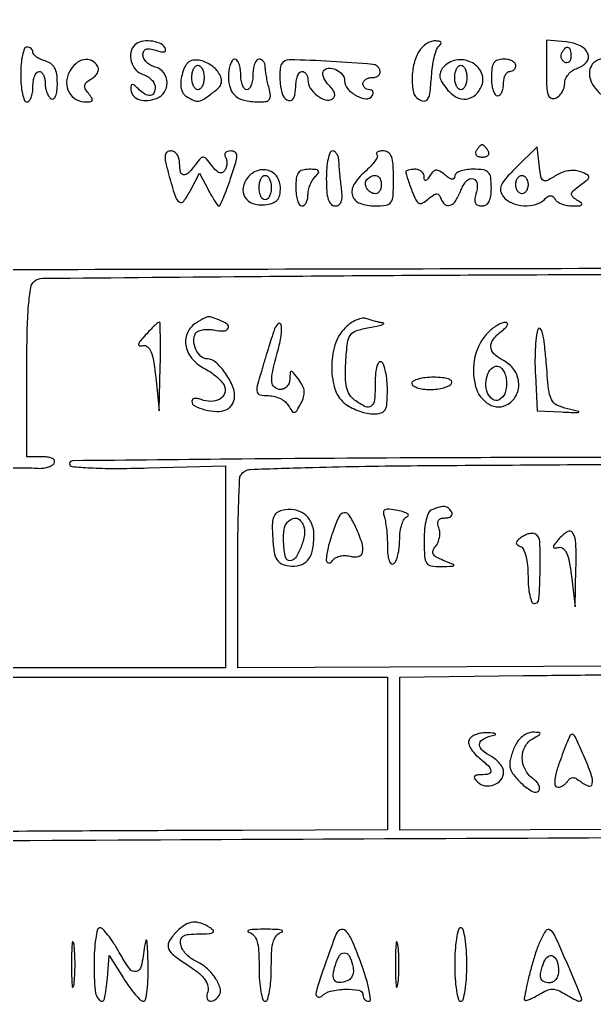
# Model space of a CAD drawing. Extents: x 24 to 1546, y 0 to 2379.
# Drawn here: x 1051.8 to 1145.8, y -0.5 to 160.5 of the extents above; entities that cross this region are included whole.
import ezdxf

# ---------------------------------------------------------------- set-up
doc = ezdxf.new("R2010")
doc.units = 0
doc.header["$MEASUREMENT"] = 0
doc.layers.get('0').update_dxf_attribs({"linetype": 'CONTINUOUS'})

msp = doc.modelspace()

# ---------------------------------------------------------------- linework, layer by layer
for points in [[(1488.995819, 179.007081, -0.000003), (1488.836526, 121.681109, -0.200949)], [(953.079046, 179.996479, 0.000796), (952.99829, 140.973165, 0.000068), (952.963993, 40.871798, 0.001935), (953.058624, 15.043519, 0.001732), (953.214922, 0.833445, 0.409984), (954.060509, 0, 0.379746), (954.54426, 0.429315, 0.013202), (954.79638, 3.141399, 0.015657), (954.930924, 6.985973, 0.005536), (954.890138, 12.496296, -0.003198), (954.831952, 17.314025, -0.005099), (954.850563, 21.433285, -0.001376), (954.912994, 25.007151, -0.206936), (955.079629, 25.372098, -0.184299), (956.104801, 25.769543, -0.000009), (1071.532232, 26.383709, -0.000448), (1178.254911, 26.854156, -0.00082), (1265.25, 27.017082, 0.000799)], [(330.47682, 18.883074, 0.000013), (445.994116, 18.943074, 0.000017), (561.276547, 19.009838, 0.139128)], [(1026.733611, 243.098293, 0.000018), (954.81255, 242.694459, 0.197444)], [(1330.894344, 119.924749, 0.000011), (1276.068902, 119.942781, 0.000456), (1215.434512, 119.906035, 0.000272), (1143.305827, 119.75727, -0.000298), (1052.847252, 119.575272, -0.001184), (997.347487, 119.628084, -0.00011), (955.578971, 119.775987, -0.321967), (954.740251, 120.383326, -0.079941), (954.240686, 123.448795, -0.000174), (954.162428, 170.751291, -0.00088), (954.181953, 213.782225, -0.012344), (954.598032, 229.245189), (955.256131, 241.990378), (1054.378065, 242.245189, -0.00011), (1310.655694, 242.847537, -0.001089)], [(1301.158415, 243.934612, -0.000047), (1205.149916, 243.724436, 0.000314)], [(1038.664404, 87.21202, -0.000144), (1052.988965, 87.20063, -0.020558), (1054.67487, 87.129453, 0.045392), (1055.553855, 87.135973, 0.048512), (1056.397153, 87.302609, 0.053885), (1057.085234, 87.593283, 0.128158), (1057.483887, 87.973928, 0.236199), (1057.520026, 88.375834, 0.178571), (1057.220872, 88.711711, 0.088097), (1056.542935, 88.931871, 0.03458), (1055.559017, 89), (1053, 89), (1053, 102.877555, -0.004945), (1053.064753, 109.424614, -0.016057), (1053.289953, 113.760532, -0.018137), (1053.645313, 116.70086, -0.191133), (1054.25, 117.722899, -0.163865), (1055.561118, 118.177836, -0.000126), (1091.398772, 118.496432, -0.001228), (1134.639832, 118.763676, -0.000512), (1192.992564, 118.921241, 0.000373), (1245.748798, 119.049044, 0.000618)], [(1255.051563, 89.142944, -0.000659), (1216.127905, 88.996366, -0.000461), (1172.25, 88.929367, 0.000582), (1122.683052, 88.841677, 0.001658), (1088.173629, 88.626054, 0.000158), (1060.491723, 88.352561, 0.411231), (1060, 87.855799, 0.387347), (1060.403378, 87.413229, 0.009814), (1063.339034, 87.198648, 0.014044), (1067.316627, 87.09819, 0.00566), (1072.75, 87.175109), (1085.5, 87.5), (1085.5, 71), (1085.5, 54.5), (1020, 54.5)]]:
    msp.add_lwpolyline(points, format="xyb")
for points in [[(1070.666667, 156.333333, 0.151028), (1070.031652, 155.130106, 0.114239), (1070.094234, 153.6293, 0.111457), (1070.815988, 152.279936, 0.13845), (1072, 151.5, -0.06077), (1072.764714, 151.150468, -0.063046), (1073.4125, 150.63086, -0.069989), (1073.851427, 150.027698, -0.122947), (1074, 149.432612, -0.10961), (1073.784212, 148.460092, -0.269026), (1073.204812, 148.056437, -0.169456), (1072.313336, 148.286764, -0.049249), (1071.2, 149.2, 0.022804), (1070.623203, 149.726454, 0.162677), (1070.275862, 149.861842, 0.342479), (1070.069274, 149.717215, 0.075167), (1070, 149.259017, 0.145127), (1070.316026, 148.193153, 0.14639), (1071.161109, 147.476133, 0.113391), (1072.455002, 147.231226, 0.067246), (1074.008949, 147.50284, 0.157918), (1075.427298, 148.516658, 0.161042), (1075.967922, 150.161123, 0.165306), (1075.417304, 151.771969, 0.166), (1074, 152.710251, -0.063839), (1073.235389, 153.018561, -0.067102), (1072.5875, 153.505788, -0.074686), (1072.149638, 154.09033, -0.124083), (1072, 154.684019, -0.107692), (1072.133355, 155.295987, -0.200495), (1072.499992, 155.634772, -0.128701), (1073.141339, 155.695366, -0.0364), (1074.125229, 155.460254, 0.021768), (1075.055035, 155.209117, 0.128686), (1075.554692, 155.226959, 0.359143), (1075.712143, 155.462349, 0.113869), (1075.566212, 155.892866, 0.161947), (1074.699836, 156.616872, 0.071459), (1073.229817, 156.964689, 0.07084), (1071.703763, 156.885593, 0.149134)], [(1117.035184, 155.065741, 0.070234), (1116.283368, 153.013526, 0.053813), (1116.036497, 150.634536, 0.057197), (1116.285439, 148.541635, 0.198695), (1117.066531, 147.458881, 0.123641), (1118.005291, 147.160714, 0.294777), (1118.615592, 147.503541, 0.094433), (1118.983594, 148.704391, 0.010524), (1119.236427, 151.569761, -0.022199), (1119.410699, 153.128321, -0.027201), (1119.716326, 154.561307, -0.027444), (1120.096096, 155.709635, -0.141662), (1120.5, 156.234687, 0.108244), (1120.751474, 156.520531, 0.327857), (1120.720355, 156.762783, 0.163343), (1120.39945, 156.932135, 0.038226), (1119.785184, 156.984687, 0.096904), (1119.052647, 156.84815, 0.058007), (1118.27001, 156.427313, 0.055039), (1117.558591, 155.804341, 0.062637)], [(1138, 152.094743, 0.01066), (1138.056183, 149.459706, 0.070629), (1138.295926, 148.169055, 0.213428), (1138.772644, 147.652417, 0.195283), (1139.5, 147.638374, 0.095047), (1140.073497, 147.994686, 0.066842), (1140.559375, 148.581171, 0.064592), (1140.887884, 149.298671, 0.075231), (1141, 150.039601, -0.102099), (1141.154079, 150.786289, -0.071553), (1141.604206, 151.520715, -0.068122), (1142.27069, 152.131788, -0.074811), (1143.05687, 152.51805, 0.142111), (1144.572835, 153.532332, 0.281774), (1144.780422, 154.91055, 0.186912), (1143.539397, 156.192015, 0.084074), (1141.241811, 156.813358), (1138, 157.126717)], [(1052, 151.5, 0.020945), (1052.072283, 149.775243, 0.033738), (1052.29375, 148.321875, 0.036969), (1052.611488, 147.267028, 0.31052), (1053, 147, 0.226478), (1053.382936, 147.182831, 0.074992), (1053.70625, 147.734375, 0.057076), (1053.926884, 148.542644, 0.038131), (1054, 149.5, -0.038131), (1054.073116, 150.457356, -0.057076), (1054.29375, 151.265625, -0.074992), (1054.617064, 151.817169, -0.226478), (1055, 152, -0.186414), (1055.381787, 151.852535, -0.089706), (1055.70625, 151.429836, -0.069539), (1055.926216, 150.801778, -0.049547), (1056, 150.059017, 0.046881), (1056.074077, 149.270704, 0.046318), (1056.29375, 148.50665, 0.050262), (1056.616444, 147.876024, 0.111412), (1057, 147.5, 0.305388), (1057.392915, 147.515414, 0.14169), (1057.719711, 147.938845, 0.067163), (1057.933993, 148.808207, 0.026892), (1058, 150.034603, 0.034913), (1057.893754, 151.554318, 0.089922), (1057.549928, 152.59548, 0.117599), (1056.931654, 153.282969, 0.087335), (1056, 153.710251, -0.038887), (1055.234516, 153.975456, -0.050447), (1054.5875, 154.339118, -0.059916), (1054.141258, 154.740524, -0.181596), (1054, 155.116631, 0.11244), (1053.923249, 155.453613, 0.100175), (1053.70625, 155.74051, 0.094306), (1053.381835, 155.932993, 0.087079), (1053, 156, 0.31052), (1052.611488, 155.732972, 0.036969), (1052.29375, 154.678125, 0.033738), (1052.072283, 153.224757, 0.020945)], [(1142, 154.440983, -0.067432), (1141.925389, 153.890269, -0.140899), (1141.701458, 153.524436, -0.190788), (1141.36964, 153.397824, -0.136093), (1140.983688, 153.510081, -0.090427), (1140.639411, 153.820631, -0.095498), (1140.434921, 154.22714, -0.099685), (1140.401101, 154.665803, -0.108373), (1140.542705, 155.069098, -0.050477), (1141.13314, 155.838655, -0.315493), (1141.592818, 155.933879, -0.25701), (1141.914842, 155.519563, -0.039415)], [(1059.96579, 151.936078, 0.116802), (1059.511709, 150.221192, 0.135592), (1059.917115, 148.587521, 0.139529), (1061.089825, 147.425673, 0.126538), (1062.744889, 147, 0.043243), (1063.456955, 147.061699, 0.302437), (1063.697282, 147.29023, 0.208406), (1063.622964, 147.681382, 0.023513), (1063.066993, 148.419278, -0.04973), (1062.556852, 149.175703, -0.179201), (1062.477395, 149.742292, -0.169439), (1062.785821, 150.24422, -0.043502), (1063.584947, 150.787601, 0.066986), (1064.180914, 151.23502, 0.086825), (1064.577187, 151.790294, 0.10442), (1064.716545, 152.363409, 0.147051), (1064.581381, 152.868323, 0.144262), (1063.584745, 153.761443, 0.162258), (1062.311741, 153.918063, 0.133608), (1061.009443, 153.26481, 0.087426)], [(1078.399999, 151.457585, 0.037858), (1078.188334, 150.226175, 0.073437), (1078.24018, 149.23132, 0.094378), (1078.55282, 148.463932, 0.108212), (1079.114653, 147.907979, 0.032971), (1080.313761, 147.255027, 0.14622), (1081.099843, 147.142378, 0.110268), (1081.936909, 147.464826, 0.014981), (1083.477917, 148.558703, 0.037801), (1084.420543, 149.390179, 0.125737), (1084.829367, 150.100509, 0.148607), (1084.812204, 150.847398, 0.06054), (1084.37579, 151.7769, 0.067171), (1083.807571, 152.459736, 0.043645), (1082.992453, 153.086347, 0.043329), (1082.071246, 153.567751, 0.061819), (1081.183218, 153.814919, 0.073617), (1080.143279, 153.815974, 0.140102), (1079.387089, 153.47433, 0.115098), (1078.83142, 152.726245, 0.040967)], [(1082, 151, -0.048028), (1081.926307, 150.234582, -0.068025), (1081.70625, 149.5875, -0.088204), (1081.381882, 149.151477, -0.191087), (1081, 149, -0.191087), (1080.618118, 149.151477, -0.088204), (1080.29375, 149.5875, -0.068025), (1080.073693, 150.234582, -0.048028), (1080, 151, -0.048028), (1080.073693, 151.765418, -0.068025), (1080.29375, 152.4125, -0.088204), (1080.618118, 152.848523, -0.191087), (1081, 153, -0.191087), (1081.381882, 152.848523, -0.088204), (1081.70625, 152.4125, -0.068025), (1081.926307, 151.765418, -0.048028)], [(1086, 151.106989, 0.07949), (1086.303734, 149.208554, 0.147266), (1087.189821, 147.940013, 0.121851), (1088.767504, 147.223822, 0.045939), (1091.198419, 147, 0.05195), (1092.200678, 147.104417, 0.201783), (1092.702941, 147.452353, 0.172427), (1092.85078, 148.09755, 0.036414), (1092.630286, 149.25, -0.011611), (1092.398443, 150.203105, -0.010252), (1092.200423, 151.20625, -0.010353), (1092.059225, 152.11775, -0.030524), (1092.013655, 152.75, 0.078351), (1091.933011, 153.22751, 0.089659), (1091.710261, 153.632812, 0.09957), (1091.382463, 153.903876, 0.12374), (1091, 154, 0.226478), (1090.617064, 153.817169, 0.074992), (1090.29375, 153.265625, 0.057076), (1090.073116, 152.457356, 0.038131), (1090, 151.5, -0.038131), (1089.926884, 150.542644, -0.057076), (1089.70625, 149.734375, -0.074992), (1089.382936, 149.182831, -0.226478), (1089, 149, -0.226478), (1088.617064, 149.182831, -0.074992), (1088.29375, 149.734375, -0.057076), (1088.073116, 150.542644, -0.038131), (1088, 151.5, 0.038131), (1087.926884, 152.457356, 0.057076), (1087.70625, 153.265625, 0.074992), (1087.382936, 153.817169, 0.226478), (1087, 154, 0.249384), (1086.616035, 153.79579, 0.065191), (1086.29375, 153.150178, 0.050432), (1086.072828, 152.215182, 0.032824)], [(1094.618049, 153.14117, 0.099176), (1094.487821, 152.748667, 0.017457), (1094.419389, 151.970744, 0.018315), (1094.404296, 151.039391, 0.01556), (1094.454966, 150.057109, 0.069098), (1094.897271, 148.085043, 0.246217), (1095.831581, 147.249997, 0.381016), (1096.685923, 147.696455, 0.090542), (1097, 149.416667, -0.036866), (1097.073046, 150.406008, -0.055541), (1097.29375, 151.241146, -0.072835), (1097.616857, 151.812401, -0.231675), (1098, 152, -0.136626), (1098.381339, 151.893816, -0.100269), (1098.70625, 151.595343, -0.086403), (1098.924963, 151.148899, -0.070908), (1099, 150.622445, 0.141013), (1099.384152, 149.287411, 0.085145), (1100.490187, 148.052092, 0.092906), (1101.848546, 147.335565, 0.216724), (1102.963866, 147.477668, 0.145745), (1103.304883, 147.860442, 0.163918), (1103.360463, 148.348588, 0.104261), (1103.094055, 148.946198, 0.039591), (1102.49848, 149.644378, -0.044038), (1101.958013, 150.289466, -0.055598), (1101.586178, 150.9729, -0.06641), (1101.425192, 151.591561, -0.170504), (1101.522834, 152.036946, -0.242048), (1102.344432, 152.531964, -0.125815), (1103.552283, 152.308404, -0.110955), (1104.613585, 151.494307, -0.175636), (1105, 150.428195, 0.187375), (1105.494903, 149.153936, 0.083807), (1106.935832, 148.029456, 0.095035), (1108.526061, 147.527168, 0.291256), (1109.498329, 147.997296, 0.082305), (1109.655525, 148.380443, 0.160874), (1109.624909, 148.705456, 0.182511), (1109.413784, 148.921456, 0.109374), (1109.059017, 149, -0.093332), (1108.654762, 149.076123, -0.09642), (1108.311086, 149.29375, -0.099167), (1108.081062, 149.618444, -0.105053), (1108, 150, -0.155847), (1108.121837, 150.381393, -0.097575), (1108.465104, 150.70625, -0.079792), (1108.977885, 150.925514, -0.061282), (1109.583333, 151, 0.080511), (1110.157171, 151.093004, 0.122907), (1110.580847, 151.362146, 0.143924), (1110.787025, 151.763665, 0.128259), (1110.755721, 152.232838, 0.298772), (1109.603772, 153.142452, 0.007875), (1102.788128, 153.633869, 0.008112), (1095.972323, 153.906672, 0.275819)], [(1121.107381, 152.629387, 0.085102), (1120.658158, 151.850104, 0.133267), (1120.590443, 151.083993, 0.09603), (1120.927149, 150.211457, 0.030234), (1121.743693, 149.068198, 0.099298), (1123.260486, 147.810738, 0.152519), (1124.922345, 147.488481, 0.161291), (1126.406237, 148.170815, 0.11388), (1127.439934, 149.704067, 0.208733), (1127.341459, 151.883729, 0.172003), (1125.661654, 153.523763, 0.154708), (1123.17261, 153.838456, 0.175997)], [(1125, 151, -0.048028), (1124.926307, 150.234582, -0.068025), (1124.70625, 149.5875, -0.088204), (1124.381882, 149.151477, -0.191087), (1124, 149, -0.191087), (1123.618118, 149.151477, -0.088204), (1123.29375, 149.5875, -0.068025), (1123.073693, 150.234582, -0.048028), (1123, 151, -0.048028), (1123.073693, 151.765418, -0.068025), (1123.29375, 152.4125, -0.088204), (1123.618118, 152.848523, -0.191087), (1124, 153, -0.191087), (1124.381882, 152.848523, -0.088204), (1124.70625, 152.4125, -0.068025), (1124.926307, 151.765418, -0.048028)], [(1129, 151, 0.031626), (1129.072766, 149.850749, 0.048861), (1129.29375, 148.88125, 0.06271), (1129.615738, 148.209557, 0.254951), (1130, 148, 0.191087), (1130.381882, 148.151477, 0.088204), (1130.70625, 148.5875, 0.068025), (1130.926307, 149.234582, 0.048028), (1131, 150, -0.048028), (1131.073693, 150.765418, -0.068025), (1131.29375, 151.4125, -0.088204), (1131.618118, 151.848523, -0.191087), (1132, 152, 0.099038), (1132.381638, 152.076342, 0.097945), (1132.70625, 152.29375, 0.097945), (1132.923658, 152.618362, 0.099038), (1133, 153, 0.191087), (1132.848523, 153.381882, 0.088204), (1132.4125, 153.70625, 0.068025), (1131.765418, 153.926307, 0.048028), (1131, 154, 0.081208), (1130.024683, 153.840542, 0.166173), (1129.416667, 153.375, 0.116834), (1129.092253, 152.500917, 0.030703)], [(1145.712576, 153.379243, 0.129968), (1145.132295, 152.381812, 0.111678), (1145.076347, 151.166154, 0.091772), (1145.571322, 149.84904, 0.060798), (1146.569446, 148.573411, 0.156327), (1148.285857, 147.690155, 0.163291), (1150.161971, 147.990254, 0.159964), (1151.503927, 149.370822, 0.149956), (1151.810684, 151.317661, 0.183726), (1151.025474, 152.738683, 0.094424), (1149.228885, 153.753777, 0.094643), (1147.188679, 154.035634, 0.185576)], [(1076.187647, 135.25, 0.008761), (1077.244326, 131.639186, 0.156579), (1077.931619, 130.66177, 0.418671), (1078.672125, 130.770424, 0.037389), (1079.774248, 132.538659), (1081.253992, 135.362852), (1082.658933, 132.681426, 0.01023), (1083.22443, 131.653841, 0.015559), (1083.761053, 130.787669, 0.010152), (1084.235228, 130.103532, 0.24059), (1084.437935, 130, 0.295519), (1084.630544, 130.124732, 0.005132), (1085.152524, 131.321875, 0.011154), (1085.73054, 132.77496, 0.006973), (1086.3453, 134.5, 0.007242), (1087.19405, 137.114381, 0.073043), (1087.368834, 138.243321, 0.250094), (1087.086704, 138.782135, 0.150702), (1086.380285, 139, 0.069404), (1085.852341, 138.926362, 0.143934), (1085.503645, 138.70625, 0.190102), (1085.385966, 138.379916, 0.131741), (1085.5, 138, -0.089931), (1085.683722, 137.532153, -0.059647), (1085.727436, 136.9555, -0.057772), (1085.632529, 136.363278, -0.069927), (1085.406374, 135.84851, -0.133873), (1084.998355, 135.467593, -0.209174), (1084.526487, 135.433326, -0.116574), (1083.966202, 135.794039, -0.032239), (1083.285528, 136.59851, 0.017533), (1082.386491, 137.726697, 0.204533), (1081.892386, 137.971127, 0.228839), (1081.406337, 137.769036, 0.022128), (1080.577928, 136.75, -0.030634), (1079.422561, 135.377124, -0.230624), (1078.649437, 135.089073, -0.330615), (1078.143559, 135.546623, -0.049268), (1078, 137, 0.069247), (1077.893624, 137.764407, 0.085371), (1077.583053, 138.4125, 0.099989), (1077.121876, 138.845831, 0.139638), (1076.580607, 139, 0.157958), (1075.938866, 138.792076, 0.213073), (1075.637144, 138.270293, 0.08064), (1075.69534, 137.24178, 0.01243)], [(1102, 134.5, 0.017231), (1102.073072, 132.380305, 0.059853), (1102.329543, 131.035735, 0.114261), (1102.778526, 130.279154, 0.20471), (1103.43178, 130, 0.147296), (1104.038237, 130.182619, 0.154999), (1104.428398, 130.66681, 0.093799), (1104.584456, 131.506905, 0.031965), (1104.50068, 132.75, -0.004937), (1104.356682, 133.931059, -0.003948), (1104.224157, 135.20625, -0.003991), (1104.120249, 136.388343, -0.010086), (1104.0689, 137.25, 0.054905), (1103.968379, 137.919407, 0.07252), (1103.726489, 138.485938, 0.090111), (1103.386975, 138.866803, 0.167285), (1103, 139, 0.31052), (1102.611488, 138.732972, 0.036969), (1102.29375, 137.678125, 0.033738), (1102.072283, 136.224757, 0.020945)], [(1110.269521, 138.397145, -0.313374), (1110.33711, 138.021533, -0.046037), (1109.930466, 137.313508, -0.0384), (1109.223158, 136.456697, -0.023395), (1108.268729, 135.554728, 0.076095), (1106.51883, 133.512796, 0.216702), (1106.282048, 131.699277, 0.235758), (1107.482171, 130.436678, 0.087145), (1109.968615, 130, 0.035195), (1111.795078, 130.128724, 0.212426), (1112.58159, 130.621118, 0.136917), (1112.931421, 131.674391, 0.012133), (1113, 134.5, 0.015527), (1112.928818, 136.791588, 0.073281), (1112.657407, 138.075, 0.152547), (1112.139371, 138.745987, 0.15384), (1111.333333, 139, 0.034505), (1110.733584, 138.958562, 0.094682), (1110.333339, 138.822911, 0.229196), (1110.19558, 138.623532, 0.239267)], [(1126.5, 139, 0.146489), (1126.397987, 138.620597, 0.191582), (1126.538811, 138.29375, 0.134005), (1126.925364, 138.072951, 0.063222), (1127.5, 138, 0.063222), (1128.074636, 138.072951, 0.134005), (1128.461189, 138.29375, 0.191582), (1128.602013, 138.620597, 0.146489), (1128.5, 139, 0.025622), (1128.235369, 139.382847, 0.032351), (1127.951311, 139.70625, 0.033983), (1127.686704, 139.937141, 0.163822), (1127.5, 140, 0.163822), (1127.313296, 139.937141, 0.033983), (1127.048689, 139.70625, 0.032351), (1126.764631, 139.382847, 0.025622)], [(1133.117217, 136.346867, 0.014246), (1131.343243, 134.502623, 0.080903), (1130.603734, 133.364066, 0.164015), (1130.521526, 132.44742, 0.114758), (1130.989662, 131.512457, 0.122616), (1132.373019, 130.495205, 0.081839), (1134.29824, 130.051056, 0.082687), (1136.2441, 130.249396, 0.130438), (1137.687132, 131.087132, -0.047458), (1138.231562, 131.536977, -0.150038), (1138.678773, 131.674265, -0.181024), (1139.072821, 131.526767, -0.075363), (1139.446149, 131.087132, 0.115248), (1139.860209, 130.67113, 0.050047), (1140.564269, 130.323843, 0.045908), (1141.421071, 130.08996, 0.045461), (1142.309017, 130.015313, 0.011357), (1143.468024, 130.049748, 0.226621), (1143.771001, 130.214529, 0.406798), (1143.733713, 130.468545, 0.02215), (1143.004871, 130.975828, -0.050144), (1142.278779, 131.543968, -0.258255), (1142.132671, 132.014348, -0.164708), (1142.440712, 132.539149, -0.019793), (1143.504871, 133.389095, 0.009825), (1144.762348, 134.353027, 0.214686), (1144.969178, 134.756019, 0.304066), (1144.767753, 135.092703, 0.017929), (1143.617534, 135.586401, 0.07346), (1142.760813, 135.780616, 0.047655), (1141.743441, 135.761317, 0.047029), (1140.729437, 135.547105, 0.064104), (1139.881103, 135.157821, -0.018143), (1138.195672, 134.188405, -0.251578), (1137.516385, 134.193325, -0.22882), (1137.105576, 134.767872, -0.015184), (1136.813358, 136.83441), (1136.5, 139.66882)], [(1089.145241, 134.675005, 0.129649), (1088.381602, 133.031078, 0.183206), (1088.676252, 131.459965, 0.172178), (1089.96644, 130.41236, 0.114608), (1091.877747, 130.195905, 0.045628), (1093.180234, 130.468953, 0.131007), (1093.957365, 130.954409, 0.137002), (1094.369693, 131.747209, 0.051867), (1094.5, 133, 0.151336), (1093.958292, 134.748766, 0.168274), (1092.541895, 135.795842, 0.160369), (1090.725429, 135.768838, 0.137145)], [(1097, 133, 0.031626), (1097.072766, 131.850749, 0.048861), (1097.29375, 130.88125, 0.06271), (1097.615738, 130.209557, 0.254951), (1098, 130, 0.17482), (1098.381591, 130.137625, 0.093122), (1098.70625, 130.52875, 0.073362), (1098.925973, 131.111367, 0.053595), (1099, 131.8, -0.056383), (1099.08791, 132.577103, -0.038823), (1099.3525, 133.42375, -0.039117), (1099.740359, 134.209158, -0.062206), (1100.2, 134.8, 0.043912), (1100.706356, 135.404066, 0.338229), (1100.691667, 135.75, 0.201593), (1100.294205, 135.956017, 0.02009), (1099.2, 136, 0.064838), (1098.08735, 135.855107, 0.171414), (1097.433333, 135.409091, 0.12863), (1097.094032, 134.551868, 0.030269)], [(1115, 135.5651, 0.07447), (1115.042515, 135.281233, 0.004679), (1115.298618, 134.472526, 0.006814), (1115.627182, 133.512276, 0.005004), (1116.016573, 132.456409, 0.019723), (1116.645458, 130.980333, 0.169041), (1117.141401, 130.476107, 0.247972), (1117.734216, 130.492339, 0.044164), (1118.679194, 131.14131, -0.024207), (1119.535189, 131.780832, -0.136005), (1120.071774, 131.960375, -0.242442), (1120.452821, 131.788762, -0.087035), (1120.745955, 131.25, 0.129745), (1121.396579, 130.26278, 0.284955), (1122.252382, 130.111603, 0.158548), (1123.193297, 130.895844, 0.049582), (1124.022878, 132.560174, -0.086839), (1124.937018, 134.097143, -0.287045), (1126.012892, 134.432227, -0.322714), (1126.68098, 133.62167, -0.093357), (1126.47329, 131.915843, 0.046956), (1126.284173, 131.043503, 0.147015), (1126.385959, 130.458592, 0.191024), (1126.767014, 130.118221, 0.088118), (1127.432612, 130, 0.139201), (1128.124095, 130.196315, 0.134831), (1128.619384, 130.728503, 0.087591), (1128.910661, 131.648185, 0.033008), (1129, 133, 0.030723), (1128.896154, 134.688463, 0.167168), (1128.5, 135.5, 0.167168), (1127.688463, 135.896154, 0.030723), (1126, 136, 0.0356), (1124.851003, 135.918088, 0.053973), (1123.88125, 135.670282, 0.070564), (1123.216151, 135.307871, 0.237042), (1123, 134.877555, -0.144509), (1122.88596, 134.491218, -0.285932), (1122.607572, 134.36025, -0.118501), (1122.130425, 134.53614, -0.025918), (1121.423785, 135.063253, 0.03121), (1120.551664, 135.699562, 0.156052), (1119.973918, 135.852214, 0.190605), (1119.481966, 135.627794, 0.050531), (1118.939097, 134.935698, -0.018981), (1118.510293, 134.311768, -0.185158), (1118.244639, 134.14353, -0.409353), (1118.071621, 134.256568, -0.05073), (1118.015313, 134.75, 0.118755), (1117.894248, 135.226808, 0.099323), (1117.563873, 135.632812, 0.09112), (1117.07407, 135.905509, 0.081749), (1116.5, 136, 0.027432), (1115.925249, 135.968443, 0.043151), (1115.440625, 135.872248, 0.053281), (1115.100017, 135.732773, 0.275595)], [(1093, 133, -0.048028), (1092.926307, 132.234582, -0.068025), (1092.70625, 131.5875, -0.088204), (1092.381882, 131.151477, -0.191087), (1092, 131, -0.191087), (1091.618118, 131.151477, -0.088204), (1091.29375, 131.5875, -0.068025), (1091.073693, 132.234582, -0.048028), (1091, 133, -0.048028), (1091.073693, 133.765418, -0.068025), (1091.29375, 134.4125, -0.088204), (1091.618118, 134.848523, -0.191087), (1092, 135, -0.191087), (1092.381882, 134.848523, -0.088204), (1092.70625, 134.4125, -0.068025), (1092.926307, 133.765418, -0.048028)], [(1111, 133.5, -0.06085), (1110.929934, 132.926402, -0.079459), (1110.723586, 132.440625, -0.097386), (1110.417907, 132.1154, -0.156819), (1110.059017, 132, -0.139398), (1109.230079, 132.235684, -0.123736), (1108.603969, 132.880661, -0.139481), (1108.401415, 133.683432, -0.191124), (1108.693853, 134.36052, -0.094876), (1109.508765, 134.913511, -0.1934), (1110.269246, 134.932483, -0.202875), (1110.806289, 134.424643, -0.103624)], [(1135, 133.5, -0.064853), (1134.925306, 132.926543, -0.082425), (1134.70625, 132.440625, -0.098894), (1134.381354, 132.115568, -0.148195), (1134, 132, -0.148195), (1133.618646, 132.115568, -0.098894), (1133.29375, 132.440625, -0.082425), (1133.074694, 132.926543, -0.064853), (1133, 133.5, -0.064853), (1133.074694, 134.073457, -0.082425), (1133.29375, 134.559375, -0.098894), (1133.618646, 134.884432, -0.148195), (1134, 135, -0.148195), (1134.381354, 134.884432, -0.098894), (1134.70625, 134.559375, -0.082425), (1134.925306, 134.073457, -0.064853)], [(1080.75, 110.919901, 0.151184), (1079.321997, 109.36627, 0.149969), (1079.015204, 107.27228, 0.131081), (1079.945169, 105.14958, 0.105376), (1081.878819, 103.562665, -0.030965), (1083.025096, 102.87686, -0.030089), (1084.089504, 102.048665, -0.031513), (1084.932993, 101.206866, -0.089485), (1085.36196, 100.499131, -0.189414), (1085.352653, 99.333692, -0.172406), (1084.553207, 98.429211, -0.127109), (1083.124687, 98.06042, -0.091804), (1081.5, 98.361626, 0.048567), (1080.925294, 98.520279, 0.088859), (1080.440625, 98.517876, 0.138659), (1080.122871, 98.361327, 0.21248), (1080, 98.085247, 0.285465), (1080.482625, 97.308802, 0.052983), (1082.132434, 96.701613, 0.051931), (1084.0673, 96.422992, 0.101763), (1085.596452, 96.675386, 0.093174), (1086.133054, 97.00602, 0.066789), (1086.587708, 97.546477, 0.064923), (1086.89508, 98.205619, 0.07682), (1087, 98.884483, 0.106765), (1086.606121, 100.708069, 0.050937), (1085.393108, 102.79155, 0.050908), (1083.87212, 104.488585, 0.186706), (1082.550285, 105, -0.186604), (1081.495892, 105.407704, -0.1002), (1080.658584, 106.548564, -0.095556), (1080.304773, 107.976614, -0.152646), (1080.613973, 109.184412, -0.152939), (1081.021474, 109.537299, -0.05745), (1081.752116, 109.759633, -0.050053), (1082.659651, 109.832938, -0.04239), (1083.617217, 109.732842, 0.048387), (1085.24582, 109.582283, 0.286675), (1085.937398, 110.018657, 0.372123), (1085.755205, 110.695468, 0.057297), (1084.418213, 111.393011, 0.009135), (1083.171463, 111.845481, 0.115037), (1082.67674, 111.895519, 0.094801), (1082.178515, 111.731901, 0.005268)], [(1105.077319, 110.077319, 0.124041), (1103.416433, 107.297581, 0.075984), (1102.880403, 103.49606, 0.078737), (1103.500581, 99.855773, 0.159812), (1105.222506, 97.556704, 0.040561), (1106.2401, 96.960567, 0.02896), (1107.461165, 96.457282, 0.029415), (1108.689644, 96.111683, 0.053908), (1109.722506, 96, 0.068439), (1110.942206, 96.167735, 0.195811), (1111.605525, 96.682601, 0.114433), (1111.924437, 97.727848, 0.017067), (1112, 99.940983, 0.023552), (1111.92675, 101.49521, 0.030444), (1111.70625, 102.90585, 0.031293), (1111.387806, 104.01959, 0.17067), (1111, 104.5, 0.369423), (1110.597376, 104.437431, 0.106919), (1110.273526, 103.83874, 0.051222), (1110.063682, 102.688628, 0.019531), (1110, 101.059017, -0.020519), (1109.886444, 98.293055, -0.202728), (1109.358286, 97.283734, -0.298703), (1108.416663, 97.181517, -0.039763), (1106.627481, 98.283125, -0.094431), (1105.796046, 99.173607, -0.084247), (1105.308878, 100.343053, -0.05525), (1105.114166, 102.010691, -0.017229), (1105.186351, 104.533125, -0.013157), (1105.465358, 107.646496, -0.121443), (1105.935543, 108.9056, -0.169117), (1106.879367, 109.603399, -0.031687), (1109, 110.118359, 0.008571), (1110.271463, 110.365539, 0.025515), (1111.128713, 110.593744, 0.129891), (1111.375407, 110.751703, 0.613627), (1111.331787, 110.868359, -0.025242), (1110.777743, 110.959298, -0.011533), (1110.0648, 111.130918, -0.011388), (1109.320546, 111.346596, -0.015394), (1108.659106, 111.577319, 0.134456), (1107.933002, 111.649512, 0.057159), (1106.986363, 111.374838, 0.050869), (1105.983457, 110.829229, 0.046409)], [(1072.43305, 108.926021, 0.012309), (1071.549551, 107.900103, 0.115235), (1071.29413, 107.380491, 0.444207), (1071.454723, 107.150048, 0.0859), (1072.028062, 107.176021, -0.233333), (1072.752805, 106.997271, -0.123605), (1073.306825, 106.228666, -0.055368), (1073.73121, 104.683069, -0.012757), (1074.087003, 102), (1074.674007, 96.5), (1074.837003, 103.75, 0.004458), (1074.874708, 106.529989, 0.007437), (1074.850772, 108.870312, 0.00221), (1074.791788, 110.867765, 0.404307), (1074.654988, 111, 0.181841), (1074.447198, 110.921847, 0.007868), (1073.859976, 110.390769, 0.012541), (1073.177258, 109.720696, 0.008526)], [(1093.532202, 109.893128, 0.010737), (1093.251025, 109.078979, 0.001824), (1092.75415, 107.513919, 0.001991), (1092.184417, 105.670711, 0.001772), (1091.606531, 103.75, 0.005781), (1090.709633, 100.597129, 0.115837), (1090.674947, 99.604866, 0.305691), (1091.151284, 99.131988, 0.047138), (1092.548178, 99, -0.06339), (1093.516921, 98.876687, -0.053827), (1094.482463, 98.512403, -0.056225), (1095.300892, 97.975429, -0.092161), (1095.829548, 97.340097, 0.026251), (1096.403446, 96.430172, 0.291253), (1096.783193, 96.274613, 0.213264), (1097.172226, 96.53978, 0.015224), (1097.840492, 97.701956, 0.04926), (1098.28571, 98.776024, 0.09608), (1098.380638, 99.694889, 0.094193), (1098.125352, 100.594654, 0.045961), (1097.493057, 101.61186, 0.006769), (1096.598063, 102.761371, 0.203089), (1096.281771, 102.932108, 0.416594), (1096.08494, 102.767928, 0.016993), (1096.031803, 101.75, -0.084056), (1095.906118, 101.081674, -0.091606), (1095.568717, 100.514062, -0.09851), (1095.074669, 100.134257, -0.11526), (1094.5, 100, -0.178024), (1093.528979, 100.357045, -0.202641), (1093.086153, 101.237037, -0.073139), (1093.225099, 102.977393, -0.011292), (1094.078472, 106.343771, 0.030195), (1094.600136, 108.785517, 0.075849), (1094.597774, 110.600973, 0.585815), (1094.146978, 110.769749, 0.129511)], [(1128.57293, 109.430073, 0.14079), (1126.323613, 105.367518, 0.122757), (1126.413178, 100.493935, 0.19448), (1128.615244, 97.578131, 0.282836), (1131.75, 97.614101, 0.142639), (1133.117769, 99.158929, 0.137479), (1133.467484, 101.220059, 0.129447), (1132.694389, 103.257645, 0.12012), (1131, 104.718748, -0.06782), (1129.439798, 105.804426, -0.199916), (1128.902576, 106.967227, -0.184632), (1129.332597, 108.235115, -0.057239), (1130.8116, 109.652997, 0.031889), (1131.390241, 110.154097, 0.106278), (1131.664847, 110.571802, 0.290144), (1131.612136, 110.838719, 0.198566), (1131.321429, 110.968197, 0.098453), (1130.759893, 110.872212, 0.036174), (1130.027896, 110.529492, 0.034149), (1129.260658, 110.028494, 0.034677)], [(1136.664775, 109.888028, 0.081918), (1136.381952, 108.917583, 0.014422), (1136.208278, 107.019965, 0.015288), (1136.136286, 104.760472, 0.013217), (1136.195978, 102.388028), (1136.5, 96.5), (1140.5, 96.330404, 0.001278), (1142.961479, 96.232342, 0.126972), (1143.297651, 96.305871, 0.699208), (1143.283756, 96.423566, 0.002898), (1141.5, 96.83576, -0.058272), (1139.724141, 97.459379, -0.172993), (1138.835175, 98.368704, -0.081926), (1138.370598, 100.060539, -0.007177), (1137.968797, 104.505357, 0.00921), (1137.698925, 107.361237, 0.031272), (1137.373093, 109.202376, 0.107622), (1137.021042, 109.927281, 0.555433)], [(1131.5, 101, -0.093904), (1131.181218, 99.317577, -0.18325), (1130.276661, 98.320922, -0.271668), (1129.218381, 98.383653, -0.154883), (1128.393537, 99.416842, -0.094621), (1128.106155, 101.016771, -0.098804), (1128.436755, 102.583803, -0.134073), (1129.237026, 103.590922, -0.243271), (1130.250526, 103.749825, -0.141756), (1130.729077, 103.420046, -0.064911), (1131.132967, 102.770261, -0.056662), (1131.407308, 101.923422, -0.050064)], [(1116, 101, 0.251914), (1116.206632, 100.615903, 0.064068), (1116.863914, 100.29375, 0.049716), (1117.81438, 100.0728, 0.032276), (1118.940983, 100, 0.031397), (1120.112115, 100.073612, 0.037109), (1121.1996, 100.29375, 0.040338), (1122.065839, 100.614422, 0.146547), (1122.5, 101, 0.336396), (1122.461947, 101.397523, 0.125298), (1121.961697, 101.723169, 0.059005), (1120.966307, 101.93521, 0.023007), (1119.559017, 102, 0.02657), (1118.195261, 101.92748, 0.04194), (1117.045461, 101.70625, 0.051215), (1116.23451, 101.385863, 0.280045)], [(1216, 71.563765, -0.002261), (1215.955126, 61.642411, -0.024128), (1215.724245, 57.616894, -0.074127), (1215.219255, 55.667852, -0.307746), (1214.25, 55.043584, 0.007177), (1212.862976, 55.058213, 0.000021), (1194.654687, 54.988125, 0.000124), (1174.085664, 54.902988, 0.000078), (1150, 54.793584), (1087.5, 54.5), (1087.5, 69.839476, -0.00319), (1087.537901, 75.780253, -0.004897), (1087.653927, 80.923807, -0.001805), (1087.812703, 85.337425, -0.128411), (1088.024007, 86.032829, -0.249704), (1089.550773, 86.929396, -0.004056), (1099.814526, 87.273019, -0.004533), (1116.97718, 87.552597, -0.000447), (1158.25, 87.813765), (1216, 88.127529)], [(1119.25, 80.337719, 0.191197), (1118.744128, 79.855599, 0.045744), (1118.349305, 78.74007, 0.038427), (1118.086009, 77.223802, 0.023784), (1118, 75.416667, 0.012511), (1118.067722, 72.710681, 0.129051), (1118.402072, 71.65502, 0.216723), (1119.143845, 71.168459, 0.044214), (1120.75, 71.063386, 0.002034), (1122.678881, 71.115696, 0.302418), (1122.851753, 71.238727, 0.406556), (1122.779884, 71.405281, 0.002571), (1121.135855, 72.073387, -0.028508), (1119.983457, 72.612897, -0.147482), (1119.492692, 73.105936, -0.225469), (1119.466654, 73.662945, -0.074114), (1119.903108, 74.383253, 0.075588), (1120.289607, 75.025354, 0.05579), (1120.518787, 75.823906, 0.055986), (1120.565228, 76.649931, 0.077836), (1120.410264, 77.373252, -0.063005), (1120.233104, 78.095425, -0.172768), (1120.349783, 78.599564, -0.181661), (1120.752557, 78.900575, -0.070716), (1121.452028, 79, 0.061057), (1122.045333, 79.072722, 0.130242), (1122.447097, 79.29375, 0.191558), (1122.597196, 79.620785, 0.152499), (1122.5, 80, 0.080117), (1121.967942, 80.614687, 0.149574), (1121.367216, 80.869017, 0.098694), (1120.549235, 80.792552, 0.023396)], [(1094.720188, 80.246088, 0.117175), (1093.860019, 79.823543, 0.1424), (1093.356395, 79.084229, 0.078474), (1093.156226, 77.831721, 0.017728), (1093.228864, 75.670935, 0.019334), (1093.474546, 73.398997, 0.097245), (1093.898998, 72.200093, 0.152916), (1094.64313, 71.529894, 0.072306), (1095.895586, 71.162508, 0.101348), (1097.684233, 71.27182, 0.158132), (1098.96697, 72.106212, 0.121322), (1099.732029, 73.735719, 0.047999), (1099.984687, 76.214816, 0.103674), (1099.592254, 78.141151, 0.128122), (1098.469343, 79.580749, 0.124767), (1096.760636, 80.313779, 0.095369)], [(1098.26161, 77.75, -0.131572), (1098.414819, 76.251936, -0.052586), (1097.870598, 74.244977, -0.052762), (1096.977995, 72.510596, -0.252699), (1096.032224, 72, -0.352468), (1095.324979, 72.569288, -0.039433), (1095.023398, 74.765229, -0.040363), (1095.077071, 77.095613, -0.172091), (1095.666667, 78.333333, -0.087062), (1096.42344, 78.864188, -0.166295), (1097.153228, 78.943647, -0.163987), (1097.785901, 78.559052, -0.084187)], [(1103.097825, 76.850777, 0.021867), (1102.290748, 74.162911, 0.052724), (1101.995975, 72.110175, 0.362231), (1102.345724, 71.657461, 0.315994), (1102.912955, 71.893399, -0.104575), (1103.41595, 72.409145, -0.078677), (1104.137255, 72.74213, -0.071274), (1104.996002, 72.857158, -0.061735), (1105.897642, 72.737018, 0.119748), (1107.26897, 72.713132, 0.296434), (1107.940091, 73.400434, 0.131111), (1107.844073, 74.907809, 0.025801), (1106.839485, 77.452947, 0.033859), (1105.761361, 79.449062, 0.300443), (1104.894139, 79.840672, 0.248222), (1104.058849, 79.210705, 0.025651)], [(1111.441968, 79.290634, -0.049529), (1111.657557, 78.503793, -0.013945), (1111.836078, 77.242163, -0.013914), (1111.958989, 75.797119, -0.014258), (1112, 74.359196, 0.023697), (1112.065008, 72.988295, 0.060494), (1112.277462, 72.018246, 0.12852), (1112.603365, 71.533694, 0.330458), (1113, 71.5, 0.157685), (1113.386506, 71.954775, 0.036319), (1113.70625, 72.922796, 0.03405), (1113.926555, 74.144952, 0.027575), (1114, 75.475684, -0.034867), (1114.091879, 76.791658, -0.045109), (1114.367188, 77.969769, -0.052157), (1114.769027, 78.860156, -0.181977), (1115.25, 79.251189, 0.286744), (1115.423586, 79.461645, 0.296165), (1115.307953, 79.704308, 0.069772), (1114.693798, 79.971913, 0.020588), (1113.691968, 80.206944, 0.018625), (1112.281957, 80.422959, 0.126039), (1111.588215, 80.328036, 0.29461), (1111.330944, 79.960759, 0.101458)], [(1133.952254, 75.857886, 0.028671), (1133.282033, 75.332253, 0.180907), (1133.081063, 74.955886, 0.274229), (1133.216333, 74.638408, 0.061891), (1133.75, 74.340536, -0.190861), (1134.255682, 73.857353, -0.045618), (1134.650536, 72.740359, -0.038371), (1134.913936, 71.223275, -0.023806), (1135, 69.416667, 0.021345), (1135.072298, 67.723877, 0.034337), (1135.29375, 66.297396, 0.03801), (1135.611714, 65.26455, 0.308287), (1136, 65, 0.39433), (1136.778687, 65.727194, 0.012647), (1136.98081, 70.417148, 0.013823), (1136.934432, 75.117795, 0.249946), (1136.202254, 76.375, 0.138878), (1135.792319, 76.491807, 0.056936), (1135.212247, 76.426474, 0.050418), (1134.566906, 76.207837, 0.045116)], [(1139.953172, 75.443576, 0.011331), (1139.272514, 74.584545, 0.189494), (1139.176371, 74.240975, 0.409962), (1139.364492, 74.085403, 0.031381), (1140.080727, 74.193576, -0.234545), (1140.764181, 74.020426, -0.114725), (1141.309651, 73.277709, -0.056392), (1141.741626, 71.842406, -0.015413), (1142.092896, 69.5), (1142.685793, 64.5), (1142.842896, 70.75, 0.013829), (1142.832524, 74.857919, 0.131166), (1142.332351, 76.527786, 0.420409), (1141.411181, 76.736661, 0.076423)], [(1327.780288, 41.305092), (1327.5, 28.5), (1220.75, 28.239343), (1114, 27.978686), (1114, 40.468638), (1114, 52.958589), (1134.25, 53.229295, -0.001782), (1146.673847, 53.351094, -0.000215), (1174.043272, 53.510101, -0.000256), (1206.569164, 53.668453, -0.00021), (1241.280288, 53.805092), (1328.060577, 54.110183)], [(1112, 40.5), (1112, 28), (1088.25, 27.935402, 0.000441), (1075.666578, 27.890079, 0.000122), (1055.907813, 27.796665, 0.000123), (1033.533173, 27.679909, 0.000129), (1011.5, 27.553818, -0.001448), (991.030116, 27.490661, -0.002274), (973.440583, 27.567323, -0.000576), (958.075975, 27.72186, -0.087747), (956.36156, 28.044923, -0.141797), (955.172229, 28.936019, -0.114526), (954.52172, 30.400522, -0.040215), (954.216638, 33.173898, -0.003876), (954.071292, 39.956843, -0.005138), (954.056597, 44.281844, -0.007542), (954.140103, 48.083761, -0.004021), (954.284375, 51.281566, -0.125769), (954.518749, 52.030336, -0.256359), (955.321227, 52.484824, -0.000285), (975.588696, 52.745, -0.00217), (1000.218339, 52.940229, -0.000896), (1033.559017, 53), (1112, 53)], [(1125.399908, 42.838048, 0.175998), (1125.279362, 42.258709, 0.079282), (1125.513252, 41.50664, 0.062903), (1126.053631, 40.691461, 0.044807), (1126.840891, 39.927755, -0.019353), (1128.456476, 38.512605, -0.165792), (1128.897482, 37.674007, -0.384648), (1128.563951, 37.16366, -0.064472), (1127.3, 37, 0.030727), (1126.510517, 36.951437, 0.251004), (1126.225182, 36.75, 0.282867), (1126.253795, 36.422332, 0.036758), (1126.732783, 35.867217, 0.155662), (1127.951794, 35.237917, 0.130604), (1129.406376, 35.372161, 0.135593), (1130.564058, 36.200933, 0.171643), (1131, 37.433431, 0.110281), (1130.854643, 38.084448, 0.055711), (1130.4125, 38.804544, 0.051385), (1129.764979, 39.479523, 0.05307), (1129, 40, -0.052798), (1127.562828, 40.976684, -0.200898), (1127.079957, 41.922853, -0.269508), (1127.472699, 42.733539, -0.084587), (1128.75, 43.310674, 0.009556), (1129.626184, 43.557626, 0.524627), (1129.670663, 43.69617, 0.213559), (1129.457009, 43.811325, 0.005163), (1128.309017, 43.883999, 0.049925), (1127.417667, 43.84219, 0.049669), (1126.550686, 43.624601, 0.054194), (1125.833377, 43.27506, 0.114372)], [(1133.035184, 42.065741, 0.026211), (1132.638878, 41.221718, 0.021617), (1132.304085, 40.285262, 0.02215), (1132.071829, 39.397307, 0.052934), (1132, 38.720729, 0.15748), (1132.478788, 37.238273, 0.052756), (1134.015886, 35.521385, 0.055375), (1135.735345, 34.282015, 0.336754), (1136.754559, 34.421225, 0.21258), (1136.90131, 34.803577, 0.102737), (1136.765205, 35.321026, 0.073173), (1136.36354, 35.89812, 0.046356), (1135.748428, 36.442004, -0.119833), (1134.50743, 37.91269, -0.116171), (1134.061933, 39.806285, -0.121838), (1134.51352, 41.6301, -0.140457), (1135.75, 42.919901, 0.005064), (1136.854533, 43.578305, 0.25258), (1136.97825, 43.790273, 0.408976), (1136.847292, 43.932853, 0.008423), (1135.785184, 43.969591, 0.097562), (1135.052629, 43.838727, 0.058632), (1134.27001, 43.422879, 0.055588), (1133.55862, 42.8032, 0.063016)], [(1141.245043, 42, 0.008513), (1139.998145, 38.64532, 0.036358), (1139.436643, 36.585687, 0.08195), (1139.401524, 35.41287, 0.375603), (1139.873595, 35, 0.088051), (1140.307192, 35.076953, 0.053314), (1140.77612, 35.308014, 0.051312), (1141.207335, 35.647466, 0.062029), (1141.530011, 36.048558, -0.113122), (1141.908743, 36.432275, -0.160084), (1142.370421, 36.549755, -0.113862), (1142.932773, 36.378847, -0.042758), (1143.613194, 35.906058, 0.086709), (1144.921845, 35.157227, 0.48136), (1145.517015, 35.522534, 0.118058), (1145.344718, 37.054792, 0.015695), (1144.132413, 40.104234, 0.004251), (1142.83774, 43.016788, 0.141694), (1142.345787, 43.591111, 0.447185), (1141.905613, 43.473997, 0.024216)], [(1077.571429, 11.428571, 0.051562), (1076.357064, 9.93412, 0.204026), (1076.153278, 8.793568, 0.164585), (1076.829583, 7.695334, 0.031478), (1078.75, 6.296151, -0.020653), (1080.922585, 4.784089, -0.070044), (1082.136131, 3.561331, -0.117434), (1082.625563, 2.428932, -0.132124), (1082.52088, 1.25, 0.160082), (1082.493619, 0.444201, 0.292831), (1082.970355, 0.02825, 0.190892), (1083.769046, 0.214894, 0.102964), (1084.47486, 0.959323, 0.219201), (1084.625329, 2.186563, 0.073003), (1083.809361, 3.853027, 0.064135), (1082.366422, 5.468102, 0.074808), (1080.629378, 6.567324, -0.056494), (1079.794856, 7.053741, -0.047722), (1079.037064, 7.740089, -0.049913), (1078.462897, 8.511715, -0.088744), (1078.182518, 9.25, -0.104852), (1078.202216, 10.105577, -0.204301), (1078.599974, 10.645405, -0.110534), (1079.491628, 10.933537, -0.021946), (1081.176676, 11.015313, 0.010761), (1082.813268, 11.058084, 0.11235), (1083.456396, 11.237052, 0.472355), (1083.515764, 11.540749, 0.077036), (1083, 12, 0.057504), (1081.485531, 12.748181, 0.112686), (1080.157168, 12.907745, 0.112866), (1078.892561, 12.475069, 0.057804)], [(1064, 6, 0.019362), (1064.162751, 1.798785, 0.175356), (1064.907339, 0.151927, 0.600894), (1065.7013, 0.382952, 0.030736), (1066.189635, 3.75), (1066.5, 7.5), (1068.831559, 3.75, 0.016453), (1069.791571, 2.313588, 0.023011), (1070.748015, 1.101563, 0.02054), (1071.600035, 0.196402, 0.196096), (1072.081559, 0, 0.357673), (1072.435719, 0.290512, 0.019019), (1072.683197, 1.835938, 0.022794), (1072.835177, 3.853828, 0.0138), (1072.839963, 6.25, 0.00447), (1072.751676, 8.80507, 0.04036), (1072.613292, 9.913942, 0.786642), (1072.44908, 9.919343, 0.038425), (1072.268666, 9, -0.022532), (1071.733051, 5.723161, -0.288787), (1070.906278, 4.869423, -0.309298), (1069.832202, 5.274645, -0.024522), (1068.125862, 7.989847, 0.016541), (1067.194344, 9.525993, 0.023446), (1066.259139, 10.822018, 0.020908), (1065.41982, 11.791097, 0.206674), (1064.936015, 12, 0.346065), (1064.568151, 11.710749, 0.020849), (1064.274954, 10.2375, 0.024034), (1064.06746, 8.300187, 0.014661)], [(1089.25, 11.310674, -0.142739), (1090.111609, 10.795168, -0.11525), (1090.648311, 9.854686, -0.059277), (1090.926458, 8.240803, -0.013064), (1091, 5.426676, 0.017338), (1091.072154, 3.346461, 0.028229), (1091.29375, 1.594086, 0.02758), (1091.60914, 0.290489, 0.330911), (1092, 0, 0.330911), (1092.39086, 0.290489, 0.02758), (1092.70625, 1.594086, 0.028229), (1092.927846, 3.346461, 0.017338), (1093, 5.426676, -0.013064), (1093.073542, 8.240803, -0.059277), (1093.351689, 9.854686, -0.11525), (1093.888391, 10.795168, -0.142739), (1094.75, 11.310674, 0.426272), (1094.842875, 11.476989, 0.284687), (1094.664062, 11.633659, 0.032121), (1093.625633, 11.738448, 0.009088), (1092, 11.767997, 0.009088), (1090.374367, 11.738448, 0.032121), (1089.335938, 11.633659, 0.284687), (1089.157125, 11.476989, 0.426272)], [(1103.485286, 10.75, 0.002529), (1101.096724, 4.03767, 0.027771), (1100.303264, 1.291661, 0.335811), (1100.565012, 0.708976, 0.333066), (1101.2, 0.8, -0.138265), (1102.711184, 1.646505, -0.051651), (1105.143473, 1.970962, -0.054951), (1107.344572, 1.793637, -0.359546), (1108, 1, 0.094887), (1108.073095, 0.618298, 0.096872), (1108.281833, 0.29375, 0.09886), (1108.593334, 0.07649, 0.103351), (1108.959433, 0, 0.446268), (1109.228105, 0.299434, 0.022281), (1109.002876, 1.7625, 0.023698), (1108.519467, 3.69854, 0.013328), (1107.760034, 6, 0.013715), (1106.289407, 9.760229, 0.083329), (1105.171567, 11.517676, 0.348688), (1104.270651, 11.669544, 0.181932)], [(1123, 6, 0.015416), (1123.071434, 3.683687, 0.025878), (1123.291667, 1.75, 0.024068), (1123.604992, 0.303225, 0.339565), (1124, 0, 0.339565), (1124.395008, 0.303225, 0.024068), (1124.708333, 1.75, 0.025878), (1124.928566, 3.683687, 0.015416), (1125, 6, 0.015416), (1124.928566, 8.316313, 0.025878), (1124.708333, 10.25, 0.024068), (1124.395008, 11.696775, 0.339565), (1124, 12, 0.339565), (1123.604992, 11.696775, 0.024068), (1123.291667, 10.25, 0.025878), (1123.071434, 8.316313, 0.015416)], [(1135.740129, 6.291082, 0.006439), (1135.149651, 4.058722, 0.010105), (1134.705858, 2.124144, 0.004569), (1134.38076, 0.488075, 0.248008), (1134.470934, 0.195733, 0.273425), (1134.711968, 0.133776, 0.024833), (1135.323144, 0.344391, 0.026719), (1136.074679, 0.693567, 0.017471), (1136.902621, 1.171259, -0.038273), (1138.057351, 1.774978, -0.097372), (1138.977863, 1.972235, -0.100992), (1139.883879, 1.803304, -0.043179), (1140.986431, 1.240547, 0.009012), (1141.778672, 0.765414, 0.012009), (1142.515888, 0.364411, 0.009339), (1143.140684, 0.058361, 0.109638), (1143.403637, 0, 0.531983), (1143.76452, 0.535524, 0.00498), (1141.602257, 5.725056, 0.005806), (1139.333862, 10.854734, 0.208202), (1138.389962, 11.703346, 0.343461), (1137.894529, 11.528135, 0.028484), (1137.179963, 10.257364, 0.028625), (1136.430268, 8.474514, 0.017341)], [(1060.320074, 6, 0.005179), (1060.344207, 3.670434, 0.025693), (1060.43855, 2.364062, 0.707215), (1060.576315, 2.333801, 0.108536), (1060.723396, 2.75, 0.019375), (1060.849065, 4.229765, 0.011494), (1060.889766, 6, 0.011494), (1060.849065, 7.770235, 0.019375), (1060.723396, 9.25, 0.108536), (1060.576315, 9.666199, 0.707215), (1060.43855, 9.635938, 0.025693), (1060.344207, 8.329566, 0.005179)], [(1113.320074, 6, 0.005179), (1113.344207, 3.670434, 0.025693), (1113.43855, 2.364062, 0.707215), (1113.576315, 2.333801, 0.108536), (1113.723396, 2.75, 0.019375), (1113.849065, 4.229765, 0.011494), (1113.889766, 6, 0.011494), (1113.849065, 7.770235, 0.019375), (1113.723396, 9.25, 0.108536), (1113.576315, 9.666199, 0.707215), (1113.43855, 9.635938, 0.025693), (1113.344207, 8.329566, 0.005179)], [(1106.305746, 5.938828, -0.058141), (1106.431541, 5.04375, -0.090987), (1106.309513, 4.277865, -0.107192), (1105.948004, 3.692239, -0.109882), (1105.379249, 3.31529, -0.079155), (1104.125163, 3.050052, -0.252968), (1103.378796, 3.406082, -0.189559), (1103.133804, 4.344033, -0.047073), (1103.476082, 5.924639, -0.054699), (1104.155142, 7.459149, -0.265987), (1104.947243, 7.917896, -0.278904), (1105.712463, 7.460272, -0.058081)], [(1140, 4.940983, -0.075715), (1139.887055, 4.199409, -0.089148), (1139.559375, 3.570164, -0.100726), (1139.07204, 3.149516, -0.128528), (1138.5, 3, -0.108576), (1137.560474, 3.206455, -0.224047), (1137.088296, 3.770045, -0.12721), (1137.084776, 4.777787, -0.029218), (1137.604785, 6.412469, -0.13459), (1138.283056, 7.335003, -0.314863), (1139.095272, 7.38312, -0.185148), (1139.774815, 6.496145, -0.072024)]]:
    msp.add_lwpolyline(points, format="xyb", close=True)

doc.saveas('drawing.dxf')
